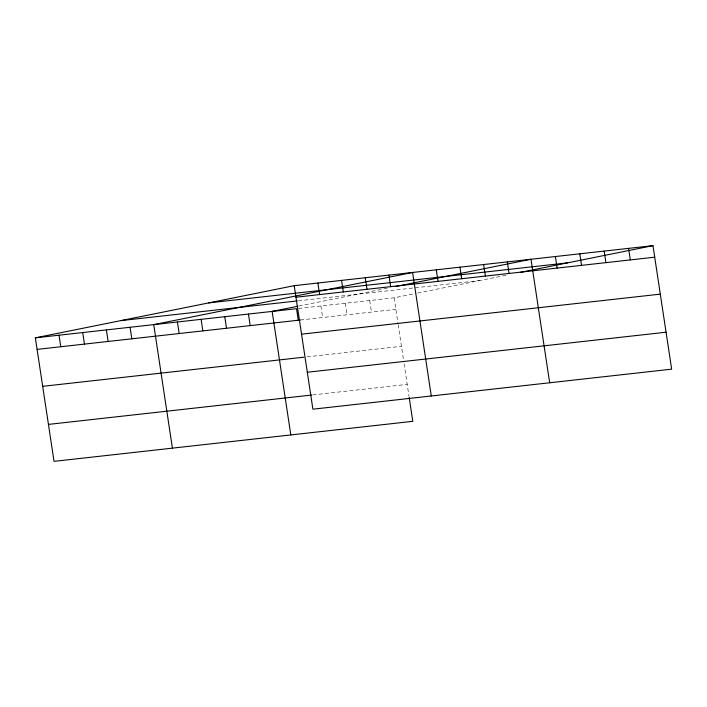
<?xml version="1.0" encoding="UTF-8"?>
<svg xmlns="http://www.w3.org/2000/svg" width="707" height="707" viewBox="0 0 707 707"><rect width="100%" height="100%" fill="white"/><g stroke="black" fill="none" stroke-linecap="round" stroke-linejoin="round"><path stroke-width="0.53" stroke-dasharray="3.54 2.65" d="M298.822 306.034L387.94 288.076M298.646 308.455L394.108 297.806L415.469 293.502M417.598 293.069L507.82 274.89M298.363 300.811L479.532 280.591M300.395 320.006L395.858 309.357M307.041 356.841L401.443 346.306M312.803 394.913L407.205 384.378M394.108 297.806L397.997 323.479M398.156 324.566L403.414 359.359M404.077 363.707L409.008 396.327M369.717 300.528L371.458 312.079M345.316 303.25L347.066 314.801M320.925 305.972L322.666 317.523"/><path stroke-width="1.06" d="M409.176 397.414L412.791 421.328L54.032 461.353L35.35 337.84L294.209 285.672L652.968 245.647L671.65 369.16L312.892 409.194L294.209 285.672M297.762 306.255L272.133 311.416L290.816 434.938M395.275 286.6L530.992 259.257L549.675 382.779M520.396 272.363L652.968 245.647M208.786 302.888L567.544 262.854M295.959 297.223L654.717 257.189M120.773 320.625L297.285 300.926M35.35 337.84L296.525 308.694L298.274 320.244M37.1 349.382L300.395 320.006M301.544 334.172L660.303 294.139M42.685 386.331L303.86 357.194M307.306 372.244L666.065 332.21M48.438 424.403L311.743 395.027M628.576 248.369L630.317 259.911M604.176 251.091L605.926 262.633M579.784 253.813L581.525 265.355M555.384 256.535L557.134 268.077M507.317 261.899L509.058 273.441M483.632 264.542L485.382 276.084M459.957 267.184L461.706 278.726M436.281 269.818L438.022 281.368M431.279 395.982L412.596 272.46L153.737 324.628L172.42 448.15M388.921 275.103L390.671 286.653M365.245 277.745L366.986 289.296M341.569 280.387L343.31 291.938M317.885 283.03L319.635 294.58M248.457 314.058L250.198 325.609M224.773 316.701L226.523 328.251M201.097 319.343L202.847 330.885M177.422 321.985L179.163 333.527M130.061 327.27L131.811 338.812M106.386 329.913L108.127 341.454M82.71 332.555L84.451 344.097M59.026 335.198L60.775 346.739"/></g></svg>
